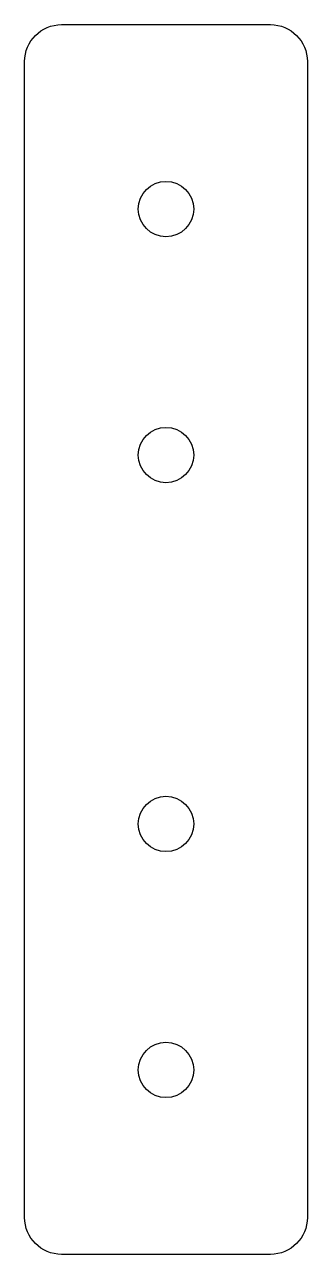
# Model space of a CAD drawing. Extents: x -12 to 12, y -50 to 50.
import ezdxf

# ---------------------------------------------------------------- set-up
doc = ezdxf.new("R2010")
doc.units = 0

msp = doc.modelspace()

# ---------------------------------------------------------------- linework, layer by layer
at = {"layer": '1'}
msp.add_lwpolyline([(11.5, 47), (11.5, -47, -0.41421), (8.5, -50), (-8.5, -50, -0.41421), (-11.5, -47), (-11.5, 47, -0.41421), (-8.5, 50), (8.5, 50, -0.41421)], format="xyb", close=True, dxfattribs=at)
for centre in [(0, 35), (0, 15), (0, -15), (0, -35)]:
    msp.add_circle(centre, 2.25, dxfattribs=at)

doc.saveas('drawing.dxf')
